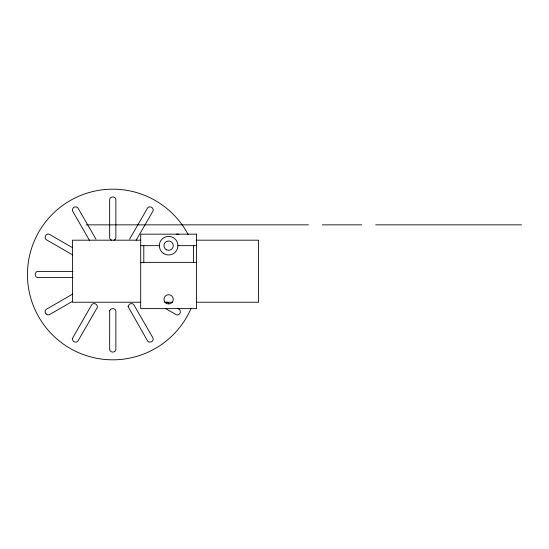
<?xml version="1.0" encoding="UTF-8"?>
<svg xmlns="http://www.w3.org/2000/svg" width="549" height="549" viewBox="0 0 549 549"><rect width="100%" height="100%" fill="white"/><g stroke="black" fill="none" stroke-linecap="round" stroke-linejoin="round"><path stroke-width="0.82" d="M129.564 239.213L147.784 207.68L149.026 206.891L150.769 206.98A3.925 3.925 0 0 1 152.464 208.044L153.26 209.567L153.034 210.967L136.145 240.222M72.612 294.106L45.958 309.512L45.169 310.755L45.176 312.209A3.925 3.925 0 0 0 46.109 313.973M72.228 301.49L49.046 314.858L47.578 314.92L46.109 313.973M176.304 234.238L177.704 234.011L179.001 234.615M113.918 240.201L115.372 239.275L115.873 237.957L115.873 199.349L115.372 198.024L113.918 197.105A3.925 3.925 0 0 0 111.921 197.029L110.363 197.825L109.67 199.349L109.67 237.957L110.177 239.275L111.632 240.201M86.186 224.857L308.456 224.857M322.242 224.857L361.764 224.857M375.722 224.857L521.55 224.857M140.757 240.188L72.441 240.188L72.441 302.238L140.757 302.238M196.261 240.188L258.6 240.188L258.6 302.238L196.261 302.238M140.695 245.664L159.313 245.664M177.931 245.664L196.549 245.664M140.695 262.36L196.549 262.36M73.01 271.398L37.62 271.398L36.303 271.906L35.376 273.361A3.925 3.925 0 0 0 35.301 275.351L36.097 276.909L37.401 277.588L73.01 277.602M164.666 302.238L172.352 302.238M72.228 247.51L49.046 234.142L47.578 234.08L46.315 234.814A3.925 3.925 0 0 0 45.251 236.502L45.169 238.245L45.958 239.488L72.612 254.894M166.869 302.149L168.962 303.357M177.32 308.181L180.072 310.02L180.292 312.498A3.925 3.925 0 0 1 179.228 314.186L177.972 314.92L176.504 314.858L165.86 308.73M95.986 239.213L77.883 207.865L76.785 206.973L75.062 206.904A3.925 3.925 0 0 0 73.298 207.838L72.351 209.299L72.413 210.775L89.405 240.222M193.44 245.664L193.44 262.36M143.797 245.664L143.797 262.36M191.127 308.277A85.321 85.321 0 0 1 62.312 343.303A85.321 85.321 0 0 1 57.014 209.917A85.321 85.321 0 0 1 188.197 234.615M128.102 306.562L147.66 341.135L148.758 342.027L150.481 342.096A3.925 3.925 0 0 0 152.251 341.162L153.198 339.701L153.034 338.033L133.73 304.592L132.632 303.707L130.909 303.631A3.891 3.891 0 0 0 129.839 304.057A3.939 3.939 0 0 0 129.145 304.565L128.102 306.562M109.683 310.823L109.67 349.651L110.177 350.976L111.632 351.895A3.925 3.925 0 0 0 113.629 351.971L115.18 351.175L115.873 349.651L115.873 311.043L115.372 309.725L113.918 308.799A3.891 3.891 0 0 0 112.771 308.627A3.939 3.939 0 0 0 111.921 308.723L110.363 309.519L109.683 310.823M72.283 338.671L73.086 340.956A3.925 3.925 0 0 0 74.774 342.02L76.524 342.109L77.883 341.135L97.187 307.701L97.413 306.301L96.61 304.777A3.891 3.891 0 0 0 95.711 304.057A3.939 3.939 0 0 0 94.922 303.714L93.179 303.624L91.813 304.592L72.283 338.671M196.549 234.162L140.695 234.162L140.695 308.62L196.549 308.62L196.549 234.162M166.292 303.371A4.653 4.653 0 0 0 173.278 299.342A4.653 4.653 0 0 0 166.292 295.314A4.653 4.653 0 0 0 166.292 303.371M163.259 253.274A9.306 9.306 0 0 0 177.89 246.501A9.306 9.306 0 0 0 164.714 237.223A9.306 9.306 0 0 0 163.259 253.274M166.292 249.699A4.653 4.653 0 0 0 173.278 245.664A4.653 4.653 0 0 0 166.292 241.635A4.653 4.653 0 0 0 166.292 249.699"/></g></svg>
